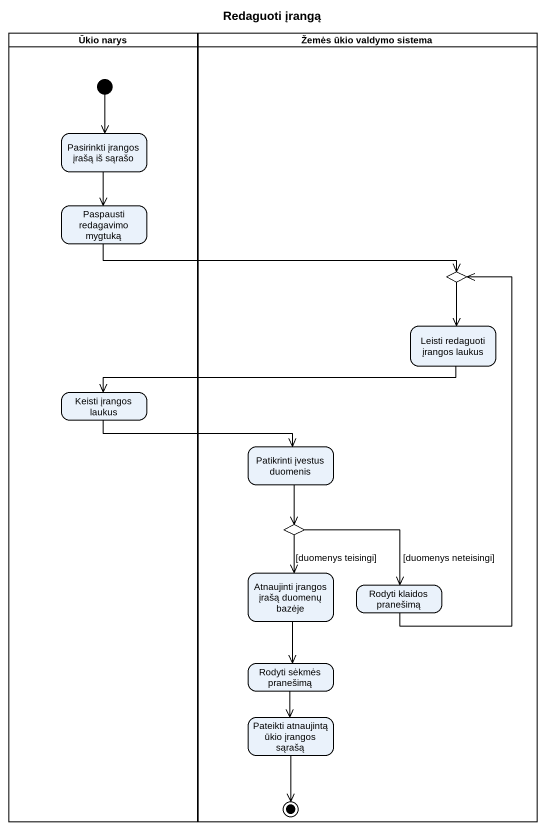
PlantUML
@startuml
title Redaguoti įrangą
hide empty description
state "Ūkio narys" as Ūkio_narys <<partition>> {
  state "Pasirinkti įrangos įrašą iš sąrašo" as Pasirinkti_įrangos_įrašą_iš
  state "Paspausti redagavimo mygtuką" as Paspausti_redagavimo_mygtuką
  state "Keisti įrangos laukus" as Keisti_įrangos_laukus
  [*] --> Pasirinkti_įrangos_įrašą_iš
}
state "Žemės ūkio valdymo sistema" as Žemės_ūkio_valdymo_sistema <<partition>> {
  state choice1 <<choice>>
  state "Leisti redaguoti įrangos laukus" as Leisti_redaguoti_įrangos
  state "Patikrinti įvestus duomenis" as Patikrinti_įvestus_duomenis
  state choice2 <<choice>>
  state "Atnaujinti įrangos įrašą duomenų bazėje" as Atnaujinti_įrangos_įrašą
  state "Rodyti klaidos pranešimą" as Rodyti_klaidos_pranešimą
  state "Rodyti sėkmės pranešimą" as Rodyti_sėkmės_pranešimą
  state "Pateikti atnaujintą ūkio įrangos sąrašą" as Pateikti_atnaujintą_ūkio
  Pateikti_atnaujintą_ūkio --> [*]
}
Pasirinkti_įrangos_įrašą_iš --> Paspausti_redagavimo_mygtuką
Paspausti_redagavimo_mygtuką -right-> choice1
choice1 --> Leisti_redaguoti_įrangos
Leisti_redaguoti_įrangos -left-> Keisti_įrangos_laukus
Keisti_įrangos_laukus -right-> Patikrinti_įvestus_duomenis
Patikrinti_įvestus_duomenis --> choice2
choice2 --> Atnaujinti_įrangos_įrašą : [duomenys teisingi]
choice2 --> Rodyti_klaidos_pranešimą : [duomenys neteisingi]
Atnaujinti_įrangos_įrašą --> Rodyti_sėkmės_pranešimą
Rodyti_klaidos_pranešimą -up-> choice1
Rodyti_sėkmės_pranešimą --> Pateikti_atnaujintą_ūkio
@enduml
